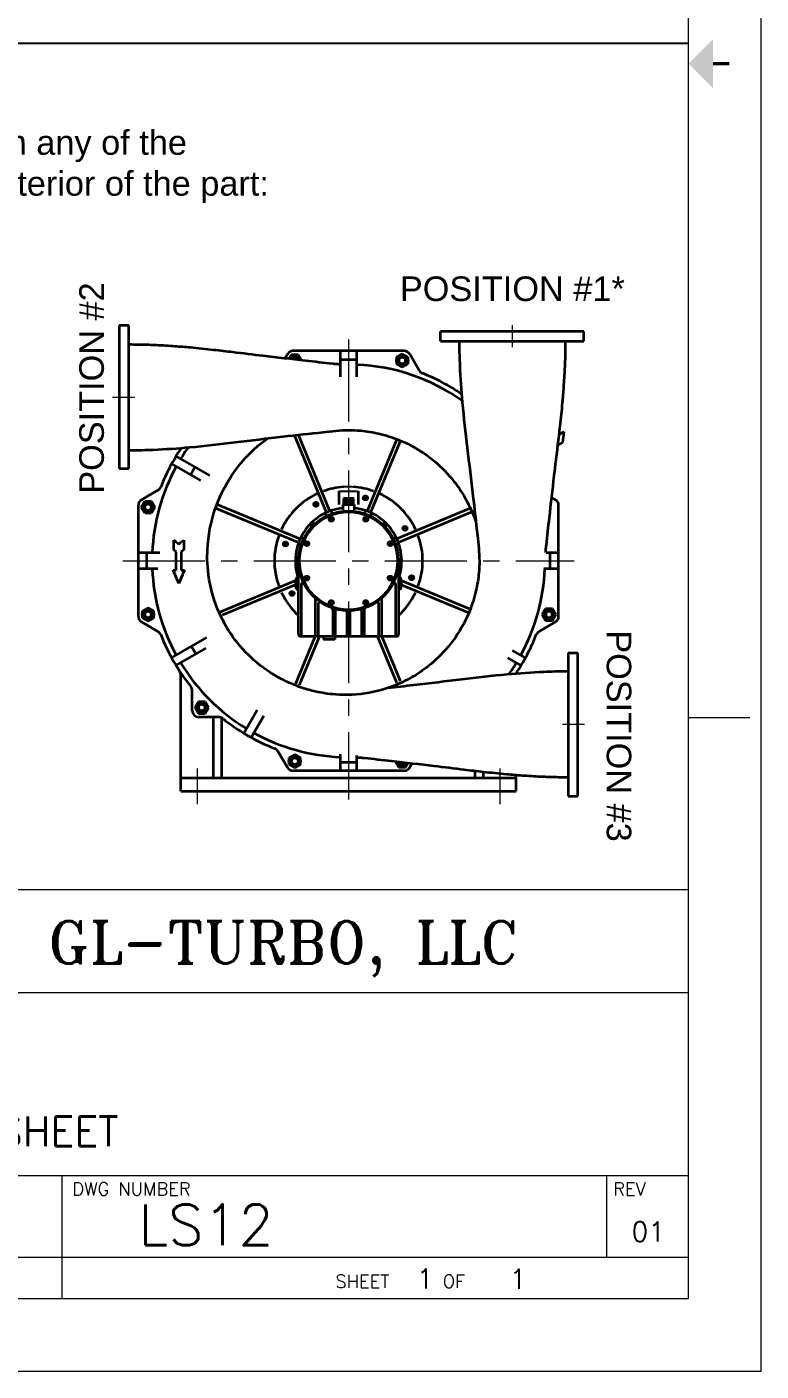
# Model space of a CAD drawing. Header units: inches. Extents: x 452 to 872, y 136 to 456.
# Drawn here: x 782.1 to 871.8, y 136.1 to 300.4 of the extents above; entities that cross this region are included whole.
import ezdxf
from ezdxf.enums import TextEntityAlignment as Align

# ---------------------------------------------------------------- set-up
doc = ezdxf.new("R2010")
doc.units = ezdxf.units.IN
doc.header["$MEASUREMENT"] = 0
doc.linetypes.add('点画线', pattern=[16, 10, -2, 2, -2])
doc.layers.add('Title Block', color=7, linetype='Continuous')
doc.layers.add('TXT', color=7, linetype='Continuous')
doc.layers.add('中心线层', color=1, linetype='点画线', lineweight=18)
doc.layers.add('粗实线层', color=7, linetype='Continuous', lineweight=35)
doc.styles.add('ACANSTS', font='romans.shx', dxfattribs={"height": 1})
doc.styles.add('Roman', font='romans')
doc.styles.add('ROMANS', font='romant.shx', dxfattribs={"height": 3.5})
doc.styles.get("Standard").update_dxf_attribs({"font": 'arial.ttf'})

# ---------------------------------------------------------------- blocks, each defined once
blk = doc.blocks.new('LONE STAR BLOWER TITLE BLOCK (SIZE A)')
at = {"layer": 'Title Block', "lineweight": 15}
for p, q in [((23.625, 0), (23.625, 18)), ((23.125, 0.5), (23.125, 17.5)), ((23.125, 4.5), (23.5469, 4.5)), ((23.125, 3.3125), (7.9451, 3.3125)), ((23.125, 3.3125), (9.0934, 3.3125)), ((23.125, 0.5), (23.125, 3.3125)), ((23.125, 2.6037), (17.3, 2.6037)), ((23.125, 1.3438), (17.3, 1.3438)), ((18.8158, 1.3438), (18.8158, 0.5)), ((22.5625, 1.3438), (22.5625, 0.7813)), ((23.125, 0.7813), (17.3, 0.7813)), ((0.5, 0.5), (23.125, 0.5)), ((15.025, 0.5), (23.125, 0.5)), ((0, 0), (23.625, 0))]:
    blk.add_line(p, q, dxfattribs=at)
at = {"layer": 'Title Block', "lineweight": 15, "const_width": 0.0225}
blk.add_lwpolyline([(23.4062, 9), (23.2938, 9)], dxfattribs=at)
at = {"layer": 'Title Block', "lineweight": 15}
blk.add_solid([(23.2938, 8.8313), (23.2938, 9.1688), (23.125, 9)], dxfattribs=at)
at = {"layer": 'Title Block', "lineweight": 15, "style": 'ACANSTS'}
for s, p in [('DWG NUMBER', (18.8873, 1.2088)), ('REV', (22.6075, 1.2088))]:
    blk.add_text(s, height=0.09, dxfattribs=at).set_placement(p)
blk.add_text('SHEET     OF', height=0.09, dxfattribs=at).set_placement((20.6971, 0.6181), align=Align.MIDDLE_LEFT)
at = {"layer": 'Title Block', "lineweight": 5, "insert": (18.72, 3.0963), "char_height": 4.065102, "width": 5.507494, "attachment_point": 1, "style": 'ROMANS'}
blk.add_mtext('{\\H0.07143x;GL-TURBO, LLC}', dxfattribs=at)
at = {"layer": 'Title Block', "lineweight": 15, "style": 'ACANSTS'}
for tag, p, height in [('DRAWN_BY', (14.3692, 2.2855), 0.135), ('DRAWN_DATE', (15.5145, 2.2938), 0.135), ('DRAWING_SUBTITLE', (17.5134, 1.9768), 0.2025), ('CHECKED_BY', (14.3914, 1.9397), 0.135), ('CHECK_DATE', (15.4958, 1.9404), 0.135), ('ENGINEER', (14.3854, 1.6081), 0.135), ('ENG_DATE', (15.4868, 1.6029), 0.135), ('DRAWING_SUBTITLE', (17.5109, 1.5494), 0.2025), ('MANUFACTURING', (14.3811, 1.2706), 0.135), ('MFG_DATE', (15.4879, 1.2695), 0.135), ('CONTROL', (14.3811, 0.9331), 0.135), ('CONTROL_DATE', (15.4879, 0.932), 0.135), ('CAGE_CODE', (17.7275, 0.9163), 0.135), ('MODEL_FILE_NAME', (8.2952, 0.6111), 0.135), ('APPROVED_BY', (14.3698, 0.5685), 0.135), ('APPROVAL_DATE', (15.4796, 0.5615), 0.135)]:
    blk.add_attdef(tag, p, '', height=height, dxfattribs=at)
at = {"layer": 'Title Block', "lineweight": 15, "style": 'Roman', "flags": 8}
for tag, height, p in [('DWG_NUMBER', 0.2812, (18.9096, 1.1474)), ('SCALE', 0.135, (17.9035, 0.7041)), ('SHEETNUMBER', 0.135, (21.2556, 0.7041)), ('TOTA_SHEETS', 0.135, (21.8939, 0.7016))]:
    blk.add_attdef(tag, text='', height=height, dxfattribs=at).set_placement(p, align=Align.TOP_LEFT)
at = {"layer": 'Title Block', "lineweight": 15, "style": 'ACANSTS'}
blk.add_attdef('REVISION', text='', height=0.135, dxfattribs=at).set_placement((22.8495, 0.8933), align=Align.CENTER)

msp = doc.modelspace()

# ---------------------------------------------------------------- linework, layer by layer
for p, q in [((862.929, 298.378), (675.119, 298.378)), ((794.561, 263.903), (793.38, 263.903)), ((793.38, 263.903), (793.38, 263.903)), ((793.38, 263.903), (793.38, 246.383)), ((794.561, 261.631), (794.561, 263.903)), ((794.561, 263.903), (794.561, 263.903)), ((850.171, 263.175), (832.652, 263.175)), ((832.652, 263.175), (832.652, 263.175)), ((832.652, 263.175), (832.652, 261.994)), ((850.171, 261.994), (850.171, 263.175)), ((850.171, 263.175), (850.171, 263.175)), ((832.652, 261.994), (832.652, 261.994)), ((832.652, 261.994), (834.954, 261.994)), ((847.9, 261.994), (850.171, 261.994)), ((850.171, 261.994), (850.171, 261.994)), ((813.94, 260.419), (813.658, 259.93)), ((820.427, 260.813), (814.622, 260.813)), ((820.782, 260.813), (820.427, 260.813)), ((820.427, 260.813), (820.427, 260.813)), ((822.396, 260.813), (820.782, 260.813)), ((820.782, 260.813), (820.782, 260.813)), ((820.782, 260.813), (820.782, 260.813)), ((828.201, 260.813), (822.396, 260.813)), ((822.396, 260.813), (822.396, 260.813)), ((830.038, 258.418), (828.883, 260.419)), ((830.432, 258.079), (830.038, 258.418)), ((830.432, 258.079), (830.038, 258.418)), ((847.7, 250.934), (847.111, 250.594)), ((847.553, 249.622), (847.7, 250.934)), ((847.7, 250.934), (847.7, 250.934)), ((794.561, 246.383), (794.561, 248.686)), ((846.955, 249.277), (847.553, 249.622)), ((847.553, 249.622), (847.553, 249.622)), ((793.38, 246.383), (793.38, 246.383)), ((793.38, 246.383), (794.561, 246.383)), ((794.561, 246.383), (794.561, 246.383)), ((798.137, 243.77), (796.136, 242.615)), ((798.476, 244.164), (798.137, 243.77)), ((798.476, 244.164), (798.137, 243.77)), ((820.23, 243.667), (822.593, 243.667)), ((795.742, 241.933), (795.742, 238.933)), ((846.687, 242.615), (846.198, 242.897)), ((795.742, 238.933), (795.742, 238.933)), ((795.742, 238.933), (795.742, 236.128)), ((795.742, 236.128), (795.742, 236.128)), ((795.742, 236.128), (795.742, 234.159)), ((847.081, 234.159), (847.081, 236.128)), ((795.742, 234.159), (795.742, 234.159)), ((795.742, 234.159), (795.742, 228.354)), ((847.081, 228.354), (847.081, 234.159)), ((796.136, 227.672), (798.137, 226.517)), ((844.686, 226.517), (846.687, 227.672)), ((798.137, 226.517), (798.476, 226.123)), ((798.137, 226.517), (798.476, 226.123)), ((844.347, 226.123), (844.686, 226.517)), ((844.347, 226.123), (844.686, 226.517)), ((849.443, 223.903), (848.262, 223.903)), ((848.262, 223.903), (848.262, 223.903)), ((848.262, 223.903), (848.262, 221.601)), ((849.443, 206.383), (849.443, 223.903)), ((849.443, 223.903), (849.443, 223.903)), ((800.81, 221.616), (800.939, 221.184)), ((800.81, 221.616), (800.939, 221.184)), ((800.906, 221.41), (800.902, 221.424)), ((800.939, 221.184), (800.939, 208.568)), ((841.933, 221.348), (842.013, 221.616)), ((841.933, 221.348), (842.013, 221.616)), ((802.317, 219.283), (802.145, 219.774)), ((802.317, 219.283), (802.145, 219.774)), ((802.317, 216.836), (802.317, 219.283)), ((805.551, 216.049), (803.104, 216.049)), ((806.042, 215.877), (805.551, 216.049)), ((806.042, 215.877), (805.551, 216.049)), ((812.391, 212.208), (812.785, 211.869)), ((812.391, 212.208), (812.785, 211.869)), ((812.785, 211.869), (813.94, 209.868)), ((828.883, 209.868), (829.165, 210.357)), ((814.622, 209.474), (820.427, 209.474)), ((820.427, 209.474), (820.427, 209.474)), ((820.427, 209.474), (822.396, 209.474)), ((820.427, 209.474), (822.396, 209.474)), ((822.396, 209.474), (822.396, 209.474)), ((822.396, 209.474), (828.201, 209.474)), ((841.884, 208.568), (841.884, 208.943)), ((841.884, 206.994), (841.884, 208.568)), ((848.262, 208.655), (848.262, 206.383)), ((835.782, 206.994), (839.915, 206.994)), ((839.915, 206.994), (839.915, 206.994)), ((839.915, 206.994), (841.884, 206.994)), ((841.884, 206.994), (841.884, 206.994)), ((848.262, 206.383), (848.262, 206.383)), ((848.262, 206.383), (849.443, 206.383)), ((849.443, 206.383), (849.443, 206.383))]:
    msp.add_line(p, q)
msp.add_arc((821.412, 235.143), 9.055, 85.42718, 93.98941)
at = {"layer": '中心线层'}
for p, q in [((841.412, 263.966), (841.412, 261.266)), ((821.412, 262.196), (821.412, 205.983)), ((792.589, 255.143), (795.289, 255.143)), ((793.855, 235.143), (848.968, 235.143)), ((850.234, 215.143), (847.534, 215.143)), ((802.908, 209.75), (802.908, 205.419)), ((839.915, 209.75), (839.915, 205.419))]:
    msp.add_line(p, q, dxfattribs=at)
at = {"layer": '粗实线层'}
for p, q in [((793.38, 263.903), (793.38, 246.383)), ((794.561, 263.903), (793.38, 263.903)), ((794.561, 246.383), (794.561, 263.903)), ((832.652, 261.994), (832.652, 263.175)), ((850.171, 263.175), (832.652, 263.175)), ((850.171, 261.994), (850.171, 263.175)), ((832.652, 261.994), (850.171, 261.994)), ((813.94, 260.419), (813.658, 259.93)), ((814.44, 260.342), (814.169, 259.873)), ((815.258, 260.342), (814.44, 260.342)), ((820.782, 260.813), (814.622, 260.813)), ((815.624, 259.709), (815.258, 260.342)), ((820.309, 260.813), (819.246, 260.813)), ((820.427, 257.645), (820.427, 260.813)), ((820.782, 259.737), (820.427, 259.737)), ((828.201, 260.813), (820.782, 260.813)), ((822.396, 259.737), (820.782, 259.737)), ((822.396, 260.813), (822.396, 257.645)), ((827.974, 260.452), (827.265, 260.043)), ((827.265, 260.043), (827.265, 259.225)), ((828.682, 260.043), (827.974, 260.452)), ((828.682, 259.225), (828.682, 260.043)), ((830.038, 258.418), (828.883, 260.419)), ((827.265, 259.225), (827.974, 258.815)), ((827.974, 258.815), (828.682, 259.225)), ((818.709, 241.05), (814.796, 250.497)), ((819.145, 241.231), (815.286, 250.55)), ((827.319, 250.023), (823.678, 241.231)), ((827.758, 249.847), (824.114, 241.05)), ((847.084, 250.579), (847.7, 250.934)), ((847.7, 250.934), (847.553, 249.622)), ((847.553, 249.622), (846.918, 249.255)), ((799.807, 247.003), (803.326, 244.971)), ((800.338, 247.924), (804.423, 245.565)), ((802.111, 245.673), (802.643, 246.593)), ((794.561, 246.383), (793.38, 246.383)), ((798.137, 243.77), (796.136, 242.615)), ((820.23, 243.667), (820.23, 242.022)), ((822.593, 243.667), (822.593, 242.022)), ((795.742, 228.354), (795.742, 241.933)), ((796.512, 242.414), (796.103, 241.705)), ((796.103, 241.705), (796.512, 240.997)), ((797.33, 242.414), (796.512, 242.414)), ((797.739, 241.705), (797.33, 242.414)), ((797.33, 240.997), (797.739, 241.705)), ((805.292, 241.564), (815.324, 237.409)), ((805.428, 242.02), (815.504, 237.846)), ((817.358, 242.165), (817.29, 242.048)), ((817.29, 242.048), (817.358, 241.931)), ((817.493, 242.165), (817.358, 242.165)), ((817.358, 241.931), (817.493, 241.931)), ((817.56, 242.048), (817.493, 242.165)), ((817.493, 241.931), (817.56, 242.048)), ((820.723, 242.033), (820.723, 241.38)), ((820.723, 242.033), (822.101, 242.033)), ((820.88, 242.82), (820.821, 242.761)), ((820.821, 242.19), (820.821, 242.761)), ((820.821, 242.761), (820.829, 242.761)), ((820.821, 242.19), (822.002, 242.19)), ((820.821, 242.033), (820.821, 242.151)), ((820.821, 242.151), (822.002, 242.151)), ((820.849, 242.781), (820.829, 242.761)), ((820.829, 242.19), (820.829, 242.761)), ((820.849, 242.781), (820.849, 242.19)), ((820.849, 242.781), (820.944, 242.781)), ((820.86, 242.151), (820.86, 242.19)), ((820.88, 242.82), (821.943, 242.82)), ((820.93, 242.761), (820.944, 242.781)), ((820.93, 242.19), (820.93, 242.761)), ((820.93, 242.761), (821.069, 242.761)), ((821.084, 242.781), (821.069, 242.761)), ((821.069, 242.19), (821.069, 242.761)), ((821.084, 242.781), (821.084, 242.19)), ((821.084, 242.781), (821.313, 242.781)), ((821.313, 242.19), (821.313, 242.781)), ((821.313, 242.761), (821.51, 242.761)), ((821.51, 242.19), (821.51, 242.781)), ((821.51, 242.781), (821.74, 242.781)), ((821.74, 242.781), (821.74, 242.19)), ((821.754, 242.761), (821.74, 242.781)), ((821.754, 242.19), (821.754, 242.761)), ((821.754, 242.761), (821.893, 242.761)), ((821.879, 242.781), (821.893, 242.761)), ((821.879, 242.781), (821.974, 242.781)), ((821.893, 242.19), (821.893, 242.761)), ((821.943, 242.82), (822.002, 242.761)), ((821.963, 242.151), (821.963, 242.19)), ((821.974, 242.781), (821.974, 242.19)), ((821.994, 242.761), (821.974, 242.781)), ((821.994, 242.19), (821.994, 242.761)), ((821.994, 242.761), (822.002, 242.761)), ((822.002, 242.19), (822.002, 242.761)), ((822.002, 242.033), (822.002, 242.151)), ((822.101, 242.033), (822.101, 241.38)), ((823.407, 242.961), (823.34, 242.844)), ((823.34, 242.844), (823.407, 242.727)), ((823.542, 242.961), (823.407, 242.961)), ((823.407, 242.727), (823.542, 242.727)), ((823.61, 242.844), (823.542, 242.961)), ((823.542, 242.727), (823.61, 242.844)), ((836.308, 241.569), (827.319, 237.846)), ((836.766, 241.759), (836.765, 241.759)), ((846.687, 242.615), (846.198, 242.897)), ((847.081, 228.354), (847.081, 241.933)), ((796.512, 240.997), (797.33, 240.997)), ((818.721, 240.609), (818.566, 240.983)), ((819.302, 240.371), (819.185, 240.303)), ((819.185, 240.303), (819.185, 240.168)), ((819.185, 240.168), (819.302, 240.1)), ((819.45, 240.908), (819.294, 241.284)), ((819.419, 240.303), (819.302, 240.371)), ((819.302, 240.1), (819.419, 240.168)), ((819.419, 240.168), (819.419, 240.303)), ((823.373, 240.908), (823.529, 241.284)), ((823.521, 240.371), (823.404, 240.303)), ((823.404, 240.303), (823.404, 240.168)), ((823.404, 240.168), (823.521, 240.1)), ((823.638, 240.303), (823.521, 240.371)), ((823.521, 240.1), (823.638, 240.168)), ((823.638, 240.168), (823.638, 240.303)), ((824.102, 240.609), (824.257, 240.983)), ((836.499, 241.137), (827.5, 237.409)), ((836.819, 241.269), (836.818, 241.269)), ((816.881, 239.524), (817.236, 239.728)), ((816.881, 239.221), (816.881, 239.524)), ((817.236, 239.728), (817.333, 239.672)), ((825.491, 239.672), (825.587, 239.728)), ((825.587, 239.728), (825.942, 239.524)), ((825.942, 239.524), (825.942, 239.221)), ((828.248, 239.246), (828.181, 239.129)), ((828.181, 239.129), (828.248, 239.013)), ((828.383, 239.246), (828.248, 239.246)), ((828.248, 239.013), (828.383, 239.013)), ((828.451, 239.129), (828.383, 239.246)), ((828.383, 239.013), (828.451, 239.129)), ((800.075, 236.508), (800.075, 237.691)), ((801.282, 237.691), (801.282, 236.508)), ((813.643, 237.324), (813.576, 237.207)), ((813.576, 237.207), (813.643, 237.09)), ((813.778, 237.324), (813.643, 237.324)), ((813.643, 237.09), (813.778, 237.09)), ((813.846, 237.207), (813.778, 237.324)), ((813.778, 237.09), (813.846, 237.207)), ((815.642, 237.107), (815.27, 237.261)), ((815.945, 237.834), (815.572, 237.988)), ((816.319, 237.388), (816.202, 237.32)), ((816.202, 237.32), (816.202, 237.185)), ((816.202, 237.185), (816.319, 237.117)), ((816.436, 237.32), (816.319, 237.388)), ((816.319, 237.117), (816.436, 237.185)), ((816.436, 237.185), (816.436, 237.32)), ((826.504, 237.388), (826.387, 237.32)), ((826.387, 237.32), (826.387, 237.185)), ((826.387, 237.185), (826.504, 237.117)), ((826.621, 237.32), (826.504, 237.388)), ((826.504, 237.117), (826.621, 237.185)), ((826.621, 237.185), (826.621, 237.32)), ((826.878, 237.834), (827.251, 237.988)), ((827.181, 237.107), (827.553, 237.261)), ((798.346, 236.128), (795.742, 236.128)), ((796.766, 234.159), (796.766, 236.128)), ((800.088, 236.483), (800.075, 236.508)), ((800.377, 236.26), (800.075, 236.508)), ((800.377, 236.241), (800.088, 236.483)), ((800.377, 234.026), (800.377, 236.26)), ((801.282, 236.508), (800.98, 236.26)), ((801.269, 236.483), (800.98, 236.24)), ((800.98, 236.26), (800.98, 234.026)), ((801.269, 236.483), (801.282, 236.508)), ((815.152, 235.348), (815.327, 235.449)), ((815.152, 234.939), (815.152, 235.348)), ((815.309, 226.128), (815.309, 235.143)), ((827.496, 235.449), (827.671, 235.348)), ((827.514, 235.143), (827.514, 226.128)), ((827.671, 235.348), (827.671, 234.939)), ((847.081, 236.128), (845.564, 236.128)), ((846.057, 234.159), (846.057, 236.128)), ((798.108, 234.159), (795.742, 234.159)), ((799.996, 234.026), (800.377, 234.026)), ((800.243, 233.441), (799.996, 234.026)), ((800.679, 232.389), (800.26, 233.399)), ((801.117, 233.447), (800.679, 232.389)), ((800.98, 234.026), (801.361, 234.026)), ((801.361, 234.026), (801.135, 233.489)), ((815.309, 234.848), (815.152, 234.939)), ((827.671, 234.939), (827.514, 234.848)), ((847.081, 234.159), (845.256, 234.159)), ((800.679, 232.389), (800.679, 232.408)), ((814.877, 232.692), (805.596, 228.848)), ((814.93, 232.203), (805.985, 228.498)), ((815.062, 233.076), (815.309, 233.076)), ((815.062, 231.698), (815.309, 231.698)), ((815.624, 232.241), (815.624, 226.017)), ((816.319, 233.169), (816.202, 233.101)), ((816.202, 233.101), (816.202, 232.966)), ((816.202, 232.966), (816.319, 232.899)), ((816.436, 233.101), (816.319, 233.169)), ((816.319, 232.899), (816.436, 232.966)), ((816.436, 232.966), (816.436, 233.101)), ((826.504, 233.169), (826.387, 233.101)), ((826.387, 233.101), (826.387, 232.966)), ((826.387, 232.966), (826.504, 232.899)), ((826.621, 233.101), (826.504, 233.169)), ((826.504, 232.899), (826.621, 232.966)), ((826.621, 232.966), (826.621, 233.101)), ((827.199, 226.017), (827.199, 232.241)), ((827.761, 233.076), (827.514, 233.076)), ((827.761, 231.698), (827.514, 231.698)), ((827.893, 232.203), (835.931, 228.873)), ((827.946, 232.692), (836.105, 229.313)), ((829.045, 233.197), (828.977, 233.08)), ((828.977, 233.08), (829.045, 232.963)), ((829.18, 233.197), (829.045, 233.197)), ((829.045, 232.963), (829.18, 232.963)), ((829.247, 233.08), (829.18, 233.197)), ((829.18, 232.963), (829.247, 233.08)), ((814.44, 231.274), (814.372, 231.157)), ((814.372, 231.157), (814.44, 231.04)), ((814.575, 231.274), (814.44, 231.274)), ((814.44, 231.04), (814.575, 231.04)), ((814.642, 231.157), (814.575, 231.274)), ((814.575, 231.04), (814.642, 231.157)), ((817.396, 226.017), (817.396, 230.46)), ((819.302, 230.186), (819.185, 230.119)), ((819.185, 230.119), (819.185, 229.983)), ((819.419, 230.119), (819.302, 230.186)), ((819.419, 229.983), (819.419, 230.119)), ((823.521, 230.186), (823.404, 230.119)), ((823.404, 230.119), (823.404, 229.983)), ((823.638, 230.119), (823.521, 230.186)), ((823.638, 229.983), (823.638, 230.119)), ((825.427, 230.46), (825.427, 226.017)), ((796.921, 229.399), (796.212, 228.99)), ((796.212, 228.99), (796.212, 228.172)), ((797.63, 228.99), (796.921, 229.399)), ((797.63, 228.172), (797.63, 228.99)), ((817.711, 229.909), (817.711, 226.017)), ((819.185, 229.983), (819.302, 229.916)), ((819.302, 229.916), (819.419, 229.983)), ((819.482, 229.214), (819.482, 226.017)), ((819.797, 229.006), (819.797, 226.017)), ((821.254, 226.017), (821.254, 228.854)), ((821.569, 228.854), (821.569, 226.017)), ((823.026, 226.017), (823.026, 229.006)), ((823.341, 229.214), (823.341, 226.017)), ((823.404, 229.983), (823.521, 229.916)), ((823.521, 229.916), (823.638, 229.983)), ((825.112, 226.017), (825.112, 229.909)), ((845.493, 229.29), (845.084, 228.581)), ((845.084, 228.581), (845.493, 227.872)), ((846.311, 229.29), (845.493, 229.29)), ((846.72, 228.581), (846.311, 229.29)), ((846.311, 227.872), (846.72, 228.581)), ((796.136, 227.672), (798.137, 226.517)), ((796.212, 228.172), (796.921, 227.763)), ((796.921, 227.763), (797.63, 228.172)), ((844.686, 226.517), (846.687, 227.672)), ((845.493, 227.872), (846.311, 227.872)), ((799.807, 223.284), (804.089, 225.756)), ((817.34, 225.931), (814.932, 220.118)), ((817.851, 225.931), (815.379, 219.962)), ((815.506, 225.931), (827.317, 225.931)), ((818.36, 225.931), (818.36, 225.537)), ((818.36, 225.931), (818.36, 225.537)), ((819.738, 225.537), (818.36, 225.537)), ((819.738, 225.931), (819.738, 225.537)), ((819.738, 225.931), (819.738, 225.537)), ((827.33, 220.237), (824.972, 225.931)), ((827.759, 220.437), (825.483, 225.931)), ((800.338, 222.363), (804.018, 224.488)), ((802.774, 223.769), (802.242, 224.69)), ((843.016, 223.284), (841.451, 224.187)), ((848.262, 223.903), (849.443, 223.903)), ((848.262, 223.903), (848.262, 206.383)), ((849.443, 206.383), (849.443, 223.903)), ((842.485, 222.363), (840.883, 223.287)), ((800.939, 206.994), (800.939, 221.184)), ((802.317, 216.836), (802.317, 219.283)), ((803.074, 217.924), (802.665, 217.215)), ((802.665, 217.215), (803.074, 216.506)), ((803.892, 217.924), (803.074, 217.924)), ((804.302, 217.215), (803.892, 217.924)), ((803.892, 216.506), (804.302, 217.215)), ((808.611, 214.082), (810.255, 216.929)), ((803.074, 216.506), (803.892, 216.506)), ((805.551, 216.049), (803.104, 216.049)), ((804.939, 208.568), (804.939, 216.049)), ((805.939, 208.568), (805.939, 215.947)), ((811.061, 216.2), (809.531, 213.55)), ((812.785, 211.869), (813.94, 209.868)), ((814.849, 211.471), (814.141, 211.062)), ((814.141, 211.062), (814.141, 210.244)), ((815.558, 211.062), (814.849, 211.471)), ((815.558, 210.244), (815.558, 211.062)), ((820.427, 209.474), (820.427, 211.508)), ((822.396, 210.498), (820.427, 210.498)), ((822.396, 211.353), (822.396, 209.474)), ((827.199, 210.577), (827.565, 209.944)), ((828.383, 209.944), (828.654, 210.414)), ((828.883, 209.868), (829.165, 210.357)), ((814.141, 210.244), (814.849, 209.835)), ((828.201, 209.474), (814.622, 209.474)), ((814.849, 209.835), (815.558, 210.244)), ((827.565, 209.944), (828.383, 209.944)), ((836.884, 208.568), (836.884, 209.442)), ((837.884, 208.568), (837.884, 209.329)), ((841.884, 206.994), (841.884, 208.943)), ((841.884, 208.568), (800.939, 208.568)), ((800.939, 206.994), (841.884, 206.994)), ((848.262, 206.383), (849.443, 206.383))]:
    msp.add_line(p, q, dxfattribs=at)
for centre, radius in [((827.974, 259.634), 0.709), ((827.974, 259.634), 0.472), ((827.974, 259.634), 0.394), ((796.921, 241.705), 0.709), ((796.921, 241.705), 0.472), ((796.921, 241.705), 0.394), ((817.425, 242.048), 0.256), ((817.425, 242.048), 0.244), ((817.425, 242.048), 0.135), ((823.475, 242.844), 0.256), ((823.475, 242.844), 0.244), ((823.475, 242.844), 0.135), ((821.412, 235.143), 6.102), ((821.412, 235.143), 5.984), ((819.302, 240.236), 0.256), ((819.302, 240.236), 0.244), ((819.302, 240.236), 0.135), ((823.521, 240.236), 0.256), ((823.521, 240.236), 0.244), ((823.521, 240.236), 0.135), ((828.316, 239.129), 0.256), ((828.316, 239.129), 0.244), ((828.316, 239.129), 0.135), ((813.711, 237.207), 0.256), ((813.711, 237.207), 0.244), ((813.711, 237.207), 0.135), ((816.319, 237.253), 0.256), ((816.319, 237.253), 0.244), ((816.319, 237.253), 0.135), ((826.504, 237.253), 0.256), ((826.504, 237.253), 0.244), ((826.504, 237.253), 0.135), ((816.319, 233.034), 0.256), ((816.319, 233.034), 0.244), ((816.319, 233.034), 0.135), ((826.504, 233.034), 0.256), ((826.504, 233.034), 0.244), ((826.504, 233.034), 0.135), ((829.112, 233.08), 0.256), ((829.112, 233.08), 0.244), ((829.112, 233.08), 0.135), ((814.507, 231.157), 0.256), ((814.507, 231.157), 0.244), ((814.507, 231.157), 0.135), ((819.302, 230.051), 0.256), ((819.302, 230.051), 0.244), ((819.302, 230.051), 0.135), ((823.521, 230.051), 0.256), ((823.521, 230.051), 0.244), ((823.521, 230.051), 0.135), ((796.921, 228.581), 0.709), ((796.921, 228.581), 0.472), ((796.921, 228.581), 0.394), ((845.902, 228.581), 0.709), ((845.902, 228.581), 0.472), ((845.902, 228.581), 0.394), ((803.483, 217.215), 0.709), ((803.483, 217.215), 0.472), ((803.483, 217.215), 0.394), ((814.849, 210.653), 0.709), ((814.849, 210.653), 0.472), ((814.849, 210.653), 0.394)]:
    msp.add_circle(centre, radius, dxfattribs=at)
for centre, radius, start, end in [((814.622, 260.025), 0.787, 90, 150), ((814.849, 259.634), 0.709, 6.79347, 160.38577), ((814.849, 259.634), 0.472, 13.67529, 153.51468), ((814.849, 259.634), 0.413, 16.70849, 150.4835), ((814.849, 259.634), 0.394, 17.93989, 149.25271), ((827.974, 259.634), 0.413, 225, 165), ((828.201, 260.025), 0.787, 30, 90), ((821.412, 235.143), 23.999, 54.68007, 87.64947), ((830.72, 258.812), 0.787, 210, 248.53079), ((821.412, 235.143), 24.646, 55.92482, 68.53079), ((821.412, 235.143), 24.646, 145.93899, 158.53079), ((821.412, 235.143), 23.999, 144.68007, 148.73097), ((821.412, 235.143), 23.999, 151.26903, 177.64947), ((797.743, 244.452), 0.787, 300, 338.53079), ((821.412, 235.143), 9.055, 115.18291, 154.81709), ((821.412, 235.143), 9.055, 93.98941, 109.81709), ((821.412, 235.143), 9.055, 70.18291, 86.01059), ((821.412, 235.143), 9.055, 25.18291, 64.81709), ((796.53, 241.933), 0.787, 120, 180), ((796.921, 241.705), 0.413, 315, 255), ((821.412, 235.143), 6.496, 96.08994, 198.55912), ((821.412, 235.143), 6.496, 341.44088, 83.91006), ((846.293, 241.933), 0.787, 0, 60), ((817.236, 239.319), 0.354, 75.82549, 194.00532), ((825.587, 239.319), 0.354, 345.99488, 104.17483), ((821.412, 235.143), 9.055, 160.18291, 199.81709), ((821.412, 235.143), 9.055, 340.18291, 19.81709), ((815.506, 235.143), 0.512, 110.28159, 247.17437), ((815.506, 235.143), 0.472, 112.01016, 245.37304), ((815.506, 235.143), 0.362, 168.22756, 191.72862), ((815.506, 235.143), 0.354, 120.32848, 236.13105), ((815.506, 235.143), 0.362, 119.61734, 131.46832), ((827.317, 235.143), 0.354, 303.86814, 59.67141), ((821.412, 235.143), 23.999, 182.35053, 208.73097), ((815.506, 235.143), 0.362, 228.67323, 236.99766), ((821.412, 235.143), 23.999, 331.26903, 357.64947), ((817.086, 232.387), 2.165, 162.20841, 197.79159), ((815.062, 233.037), 0.0394, 90, 162.20841), ((815.062, 231.738), 0.0394, 197.79159, 270), ((815.821, 232.241), 0.197, 27.43929, 179.99997), ((827.002, 232.241), 0.197, 0.00003, 152.56071), ((827.761, 233.037), 0.0394, 17.79159, 90), ((827.761, 231.738), 0.0394, 270, 342.20841), ((825.737, 232.387), 2.165, 342.20841, 17.79159), ((821.412, 235.143), 9.055, 205.18291, 227.62427), ((817.199, 230.46), 0.197, 0.00003, 48.02927), ((817.908, 229.909), 0.197, 56.20332, 179.99991), ((824.915, 229.909), 0.197, 0.00002, 123.79682), ((825.624, 230.46), 0.197, 131.97115, 179.99983), ((821.412, 235.143), 9.055, 312.37573, 334.81709), ((796.921, 228.581), 0.413, 345, 285), ((819.286, 229.214), 0.197, 359.99994, 70.27553), ((819.994, 229.006), 0.197, 76.99722, 179.99995), ((821.057, 228.854), 0.197, 359.99998, 86.77547), ((821.766, 228.854), 0.197, 93.22453, 180.00002), ((822.829, 229.006), 0.197, 359.99997, 103.00295), ((823.538, 229.214), 0.197, 109.7242, 180.00017), ((845.902, 228.581), 0.413, 135, 75), ((796.53, 228.354), 0.787, 180, 240), ((846.293, 228.354), 0.787, 300, 360), ((797.743, 225.835), 0.787, 21.46921, 60), ((821.412, 235.143), 24.646, 201.46921, 218.58041), ((815.506, 226.128), 0.197, 180, 270), ((827.317, 226.128), 0.197, 270, 0), ((821.412, 235.143), 24.646, 325.93899, 338.53079), ((845.08, 225.835), 0.787, 120.00001, 158.53076), ((821.412, 235.143), 23.999, 211.26903, 238.67463), ((821.412, 235.143), 23.999, 324.68007, 328.73097), ((800.152, 221.184), 0.787, 359.99999, 33.28896), ((842.671, 221.184), 0.787, 146.711, 168.15704), ((801.53, 219.283), 0.787, 359.99999, 38.58045), ((803.483, 217.215), 0.413, 15, 315), ((803.104, 216.836), 0.787, 180, 270), ((805.551, 215.261), 0.787, 51.41957, 90.00001), ((821.412, 235.143), 24.646, 231.41959, 248.53079), ((821.412, 235.143), 23.999, 241.21269, 267.64947), ((812.103, 211.475), 0.787, 30, 68.53079), ((814.849, 210.653), 0.413, 45, 345), ((827.974, 210.653), 0.709, 186.79347, 340.38577), ((827.974, 210.653), 0.472, 193.67529, 333.51468), ((827.974, 210.653), 0.413, 196.70849, 330.4835), ((827.974, 210.653), 0.394, 197.93989, 329.25271), ((814.622, 210.261), 0.787, 210, 270), ((828.201, 210.261), 0.787, 270, 330)]:
    msp.add_arc(centre, radius, start, end, dxfattribs=at)
for points, knots in [([(794.561, 261.631), (794.666, 261.626), (795.154, 261.604), (796.274, 261.612), (798.041, 261.537), (800.055, 261.419), (802.39, 261.226), (804.757, 260.983), (807.723, 260.639), (811.466, 260.157), (815.539, 259.735), (818.529, 259.359), (819.889, 259.23), (820.194, 259.204), (820.344, 259.194), (820.397, 259.191)], [0, 0, 0, 0, 42.9195537, 199.0646752, 456.3207293, 763.9084718, 1021.7015369, 1411.6622733, 1733.9664286, 2238.7119685, 2950.3211806, 3403.7117129, 3467.2557402, 3506.9488062, 3528.6747495, 3528.6747495, 3528.6747495, 3528.6747495]), ([(834.954, 261.994), (834.945, 261.827), (834.926, 261.285), (834.958, 260.285), (835.029, 257.96), (835.303, 254.155), (835.903, 248.867), (836.602, 243.45), (837.068, 238.833), (837.449, 235.689), (837.338, 233.418), (837.003, 231.326), (836.2, 228.779), (834.991, 226.476), (833.311, 224.21), (831.435, 222.393), (829.136, 220.843), (826.721, 219.699), (823.595, 218.828), (820.341, 218.665), (817.613, 219.07), (815.735, 219.59), (814.164, 220.199), (811.993, 221.301), (809.43, 223.195), (806.919, 226.149), (805.044, 229.759), (804.121, 233.634), (804.135, 237.191), (804.726, 240.549), (805.98, 243.873), (807.975, 246.885), (809.913, 248.878), (811.058, 249.796), (811.497, 250.118)], [0, 0, 0, 0, 87.2165948, 282.1253823, 521.3817179, 1299.8830899, 2269.5377282, 3295.7180082, 4146.0921711, 4690.7508871, 4941.247926, 5329.1452327, 5791.9094323, 6327.409933, 6675.9098916, 7259.9640887, 7678.1193133, 8116.5133961, 8647.4326045, 9360.3802957, 9795.0427144, 10080.7021764, 10374.3609255, 10671.6444243, 11348.4736143, 12019.2633177, 12675.4746723, 13452.1654886, 14069.729707, 14516.9436569, 15224.3693218, 15904.541298, 16384.5700933, 16668.1806501, 16668.1806501, 16668.1806501, 16668.1806501]), ([(847.9, 261.994), (847.894, 261.889), (847.873, 261.401), (847.881, 260.281), (847.806, 258.514), (847.687, 256.5), (847.494, 254.164), (847.251, 251.797), (846.908, 248.832), (846.426, 245.089), (846.003, 241.015), (845.627, 238.025), (845.498, 236.666), (845.472, 236.361), (845.462, 236.21), (845.459, 236.157)], [0, 0, 0, 0, 42.9195537, 199.0646752, 456.3207293, 763.9084718, 1021.7015369, 1411.6622733, 1733.9664286, 2238.7119685, 2950.3211806, 3403.7117129, 3467.2557402, 3506.9488062, 3528.6747495, 3528.6747495, 3528.6747495, 3528.6747495]), ([(794.561, 248.686), (794.728, 248.677), (795.269, 248.658), (796.27, 248.69), (798.595, 248.761), (802.4, 249.035), (807.688, 249.635), (813.105, 250.333), (817.722, 250.8), (820.866, 251.181), (823.137, 251.07), (825.229, 250.735), (827.776, 249.932), (830.079, 248.723), (832.345, 247.043), (834.162, 245.167), (835.712, 242.868), (836.523, 241.155), (836.888, 240.132), (836.965, 239.9)], [0, 0, 0, 0, 87.2165948, 282.1253823, 521.3817179, 1299.8830899, 2269.5377282, 3295.7180082, 4146.0921711, 4690.7508871, 4941.247926, 5329.1452327, 5791.9094323, 6327.409933, 6675.9098916, 7259.9640887, 7678.1193133, 8116.5133961, 8243.6831558, 8243.6831558, 8243.6831558, 8243.6831558]), ([(800.075, 237.691), (800.125, 237.65), (800.326, 237.485), (800.527, 237.319), (800.678, 237.195)], [0, 0, 0, 0, 139.3439661, 560.8336488, 560.8336488, 560.8336488, 560.8336488]), ([(800.678, 237.195), (800.729, 237.237), (800.93, 237.402), (801.131, 237.567), (801.282, 237.691)], [0, 0, 0, 0, 136.679923, 543.5221519, 543.5221519, 543.5221519, 543.5221519]), ([(800.679, 232.408), (800.644, 232.49), (800.499, 232.835), (800.353, 233.179), (800.243, 233.441)], [0, 0, 0, 0, 140.4466077, 586.7741759, 586.7741759, 586.7741759, 586.7741759]), ([(801.135, 233.489), (801.097, 233.399), (800.945, 233.039), (800.793, 232.679), (800.679, 232.408)], [0, 0, 0, 0, 143.7368231, 579.4285469, 579.4285469, 579.4285469, 579.4285469]), ([(848.262, 221.601), (848.095, 221.609), (847.554, 221.628), (846.553, 221.597), (844.229, 221.526), (840.423, 221.251), (835.135, 220.651), (830.267, 220.024), (827.24, 219.705), (826.168, 219.59)], [0, 0, 0, 0, 87.2165948, 282.1253823, 521.3817179, 1299.8830899, 2269.5377282, 3295.7180082, 3857.5531126, 3857.5531126, 3857.5531126, 3857.5531126]), ([(848.262, 208.655), (848.157, 208.661), (847.669, 208.682), (846.549, 208.674), (844.782, 208.749), (842.768, 208.868), (840.433, 209.061), (838.066, 209.303), (835.101, 209.647), (831.357, 210.129), (827.284, 210.552), (824.294, 210.928), (822.934, 211.057), (822.629, 211.083), (822.479, 211.092), (822.426, 211.096)], [0, 0, 0, 0, 42.9195537, 199.0646752, 456.3207293, 763.9084718, 1021.7015369, 1411.6622733, 1733.9664286, 2238.7119685, 2950.3211806, 3403.7117129, 3467.2557402, 3506.9488062, 3528.6747495, 3528.6747495, 3528.6747495, 3528.6747495])]:
    msp.add_open_spline(points, degree=3, knots=knots, dxfattribs=at)

# ---------------------------------------------------------------- block references
ref = msp.add_blockref('LONE STAR BLOWER TITLE BLOCK (SIZE A)', (452.276, 136.098), dxfattribs=dict(xscale=17.75796442161139, yscale=17.75796442161139, zscale=17.75796442161139))
ref.add_attrib('SHEETNUMBER', '1', dxfattribs={"layer": 'Title Block', "lineweight": 15, "height": 2.397, "style": 'Roman'}).set_placement((829.733, 148.601), align=Align.TOP_LEFT)
ref.add_attrib('DWG_NUMBER', 'LS12', dxfattribs={"layer": 'Title Block', "lineweight": 15, "height": 4.9944, "style": 'Roman'}).set_placement((795.762, 156.474), align=Align.TOP_LEFT)
ref.add_attrib('REVISION', '01', dxfattribs={"layer": 'Title Block', "lineweight": 15, "height": 2.3973, "style": 'ACANSTS'}).set_placement((858.037, 151.961), align=Align.CENTER)
ref.add_attrib('DRAWING_SUBTITLE', 'CUT SHEET', (766.967, 163.611), dxfattribs={"layer": 'Title Block', "lineweight": 15, "height": 3.596, "style": 'ACANSTS'})
ref.add_attrib('TOTA_SHEETS', '1', dxfattribs={"layer": 'Title Block', "lineweight": 15, "height": 2.397, "style": 'Roman'}).set_placement((841.068, 148.556), align=Align.TOP_LEFT)

# ---------------------------------------------------------------- texts
at = {"insert": (680.314, 287.785), "char_height": 3, "attachment_point": 1}
msp.add_mtext_dynamic_manual_height_columns('The orientation of the inlet and outlet is selectable from any of the \\Pthree different positions, as viewed when facing the exterior of the part:', width=166.54562, gutter_width=1, heights=[0], dxfattribs=at)
at = {"char_height": 3, "attachment_point": 1}
for s, width, insert, rotation in [('POSITION #2', 26.20857, (788.525, 243.348), 90), ('POSITION #3', 29.86285, (855.949, 226.66), 270)]:
    msp.add_mtext_dynamic_manual_height_columns(s, width=width, gutter_width=1, heights=[0], dxfattribs=dict(at, insert=insert, rotation=rotation))
at = {"layer": 'TXT', "lineweight": 5}
msp.add_text('POSITION #1*', height=3, dxfattribs=at).set_placement((841.421, 266.91), align=Align.CENTER)

doc.saveas('drawing.dxf')
